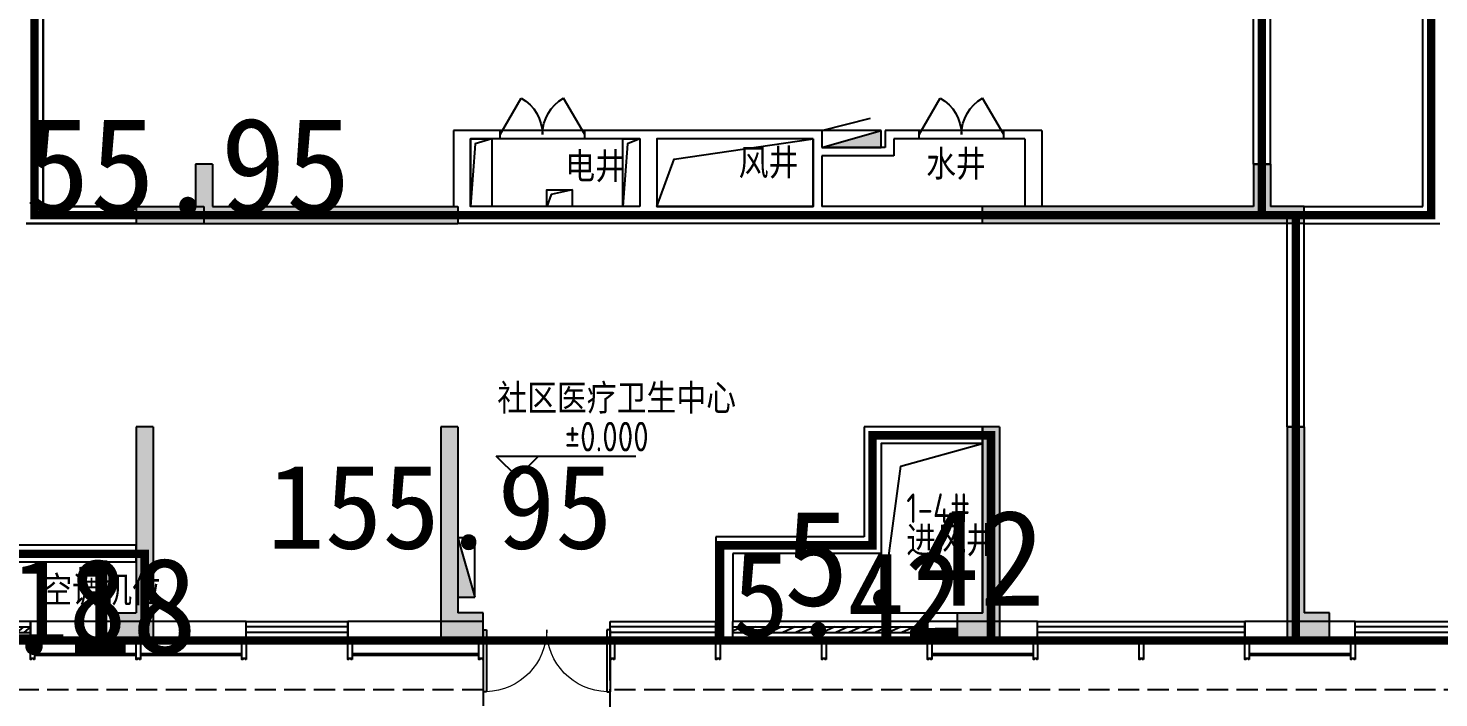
# Model space of a CAD drawing. Extents: x 512858 to 514372, y -232486 to -231710.
# Drawn here: x 513217.2 to 513233.87, y -231778.71 to -231770.8 of the extents above; entities that cross this region are included whole.
import ezdxf

# ---------------------------------------------------------------- set-up
doc = ezdxf.new("R2010")
doc.units = 0
doc.header["$LTSCALE"] = 1000
doc.linetypes.add('DASH', pattern=[0.35, 0.25, -0.1])
doc.layers.get('0').update_dxf_attribs({"color": 252})
for name, color, linetype in [('$计算结果', 7, 'Continuous'), ('$面积结果', 7, 'Continuous'), ('2#HXT-1F$0$A-DOOR', 253, 'Continuous'), ('2#HXT-1F$0$A-HOLE-E', 253, 'Continuous'), ('2#HXT-1F$0$A-PATT-COLU', 253, 'Continuous'), ('2#HXT-1F$0$A-STR-CONC-B', 253, 'Continuous'), ('2#HXT-1F$0$A-WALL-S', 253, 'Continuous'), ('2#HXT-1F$0$AA-DOOR_FIRE_TEXT', 253, 'Continuous'), ('6#-造型-1F（实施版）金属型材-METAL-S', 253, 'Continuous'), ('6#-造型-1F（实施版）门窗', 253, 'Continuous'), ('A-ANNO-100-DIM-E', 253, 'Continuous'), ('A-ANNO-100-SYMB', 253, 'Continuous'), ('A-ANNO-100-TXT', 252, 'Continuous'), ('A-DOOR', 252, 'Continuous'), ('A-HOLE-E', 253, 'Continuous'), ('A-METAL-E', 253, 'Continuous'), ('A-PATT-COLU', 253, 'Continuous'), ('A-STONE-S', 253, 'Continuous'), ('A-STR-CONC-B', 252, 'Continuous'), ('A-WALL-S', 252, 'Continuous'), ('A-WINDOW', 253, 'Continuous'), ('看线', 253, 'Continuous')]:
    doc.layers.add(name, color=color, linetype=linetype)
for name, color, linetype, lineweight in [('P-FIRE-FH', 252, 'Continuous', 25), ('面积-免计容-物业附属用房-1', 18, 'Continuous', 0), ('面积-计容-住宅-1', 1, 'Continuous', 0), ('面积-计容-消防控制室-1', 5, 'Continuous', 0), ('面积-计容-社区医疗卫生中心-1', 18, 'Continuous', 0)]:
    doc.layers.add(name, color=color, linetype=linetype, lineweight=lineweight)
doc.styles.add('dw', font='simhei.ttf')
doc.styles.add('TYDG_02', font='TSSDENG.shx', dxfattribs={"width": 0.8, "bigfont": 'hztxt.shx'})

# ---------------------------------------------------------------- blocks, each defined once
blk = doc.blocks.new('1新321F结构')
at = {"layer": 'A-PATT-COLU'}
for points in [[(-121207, -1003871), (-121207, -1004371), (-121107, -1004438), (-121007, -1004371), (-121007, -1003871)], [(-108707, -1003871), (-108707, -1004371), (-108607, -1004438), (-108507, -1004371), (-108507, -1003871)], [(-121907, -1004571), (-121107, -1004571), (-121107, -1004438), (-121207, -1004371), (-121907, -1004371)], [(-121107, -1004438), (-121107, -1004571), (-118107, -1004571), (-118107, -1004371), (-121007, -1004371)], [(-108607, -1004438), (-108707, -1004371), (-111907, -1004371), (-111907, -1004571), (-108607, -1004571)], [(-108107, -1004371), (-108507, -1004371), (-108607, -1004438), (-108607, -1004571), (-108107, -1004571)], [(-121907, -1006971), (-121907, -1009171), (-121707, -1009471), (-121707, -1006971)], [(-118307, -1006971), (-118307, -1009471), (-118107, -1009171), (-118107, -1006971)], [(-111907, -1006971), (-111907, -1009171), (-111707, -1009471), (-111707, -1006971)], [(-108307, -1006971), (-108307, -1009471), (-108107, -1009171), (-108107, -1006971)], [(-122207, -1009471), (-121707, -1009471), (-121907, -1009171), (-122207, -1009171)], [(-117807, -1009171), (-118107, -1009171), (-118307, -1009471), (-117807, -1009471)], [(-112207, -1009471), (-111707, -1009471), (-111907, -1009171), (-112207, -1009171)], [(-107807, -1009171), (-108107, -1009171), (-108307, -1009471), (-107807, -1009471)]]:
    blk.add_hatch(color=256, dxfattribs=at).paths.add_polyline_path(points)
at = {"layer": 'A-STR-CONC-B'}
for p, q in [((-121207, -1003871), (-121207, -1004371)), ((-121007, -1003871), (-121207, -1003871)), ((-121007, -1003871), (-121007, -1004371)), ((-108707, -1003871), (-108707, -1004371)), ((-108507, -1003871), (-108707, -1003871)), ((-108507, -1003871), (-108507, -1004371)), ((-121907, -1004371), (-121207, -1004371)), ((-121907, -1004371), (-121907, -1004571)), ((-121007, -1004371), (-118107, -1004371)), ((-118107, -1004371), (-118107, -1004571)), ((-108707, -1004371), (-111907, -1004371)), ((-111907, -1004571), (-111907, -1004371)), ((-108107, -1004371), (-108507, -1004371)), ((-108107, -1004571), (-108107, -1004371)), ((-121907, -1004571), (-121107, -1004571)), ((-121107, -1004571), (-118107, -1004571)), ((-108607, -1004571), (-111907, -1004571)), ((-108107, -1004571), (-108607, -1004571)), ((-121907, -1006971), (-121907, -1009171)), ((-121707, -1006971), (-121907, -1006971)), ((-121707, -1006971), (-121707, -1009471)), ((-118307, -1006971), (-118307, -1009471)), ((-118107, -1006971), (-118307, -1006971)), ((-118107, -1006971), (-118107, -1009171)), ((-111907, -1006971), (-111907, -1009171)), ((-111707, -1006971), (-111907, -1006971)), ((-111707, -1006971), (-111707, -1009471)), ((-108307, -1006971), (-108307, -1009471)), ((-108107, -1006971), (-108307, -1006971)), ((-108107, -1006971), (-108107, -1009171)), ((-122207, -1009171), (-121907, -1009171)), ((-122207, -1009171), (-122207, -1009471)), ((-117807, -1009171), (-118107, -1009171)), ((-117807, -1009471), (-117807, -1009171)), ((-112207, -1009171), (-111907, -1009171)), ((-112207, -1009171), (-112207, -1009471)), ((-107807, -1009171), (-108107, -1009171)), ((-107807, -1009471), (-107807, -1009171)), ((-122207, -1009471), (-121707, -1009471)), ((-117807, -1009471), (-118307, -1009471)), ((-112207, -1009471), (-111707, -1009471)), ((-107807, -1009471), (-108307, -1009471))]:
    blk.add_line(p, q, dxfattribs=at)
blk = doc.blocks.new('1新77A$C3B0876DE')
at = {"layer": '看线', "linetype": 'DASH', "elevation": 0}
for points in [[(-18200, -300), (-18200, -1300), (-16700, -1300), (-16700, -300)], [(-18200, -709), (-24775, -709)], [(-4150, -710), (-16700, -709)]]:
    blk.add_lwpolyline(points, dxfattribs=at)
blk = doc.blocks.new('1新382#HXT-1F$0$$TWTSYS$00000508')
for p, q in [((-0.5, 0.5), (0.324, 1.224)), ((-0.5, 0.5), (-0.5, -0.5)), ((-0.5, -0.5), (0.5, 0.5)), ((0.5, 0.5), (-0.5, 0.5)), ((0.5, -0.5), (0.5, 0.5)), ((-0.5, -0.5), (0.5, -0.5))]:
    blk.add_line(p, q)
blk.add_solid([(0.5, -0.5), (0.5, 0.5), (-0.5, -0.5)])
blk = doc.blocks.new('1新372#HXT-1F$0$$DorLib2D$00000231')
at = {"color": 0}
for p, q in [((-0.5, 0), (-0.25, 0.433)), ((0.5, 0), (0.25, 0.433))]:
    blk.add_line(p, q, dxfattribs=at)
for centre, start, end in [((-0.5, 0), 0, 60), ((0.5, 0), 120, 180)]:
    blk.add_arc(centre, 0.5, start, end, dxfattribs=at)
blk = doc.blocks.new('1新332#HXT-1F')
at = {"layer": '2#HXT-1F$0$A-PATT-COLU'}
for points in [[(-121007, -1003871), (-121207, -1003871), (-121207, -1004371), (-121107, -1004438), (-121007, -1004371)], [(-108507, -1003871), (-108707, -1003871), (-108707, -1004371), (-108607, -1004438), (-108507, -1004371)], [(-121907, -1004371), (-121907, -1004571), (-121107, -1004571), (-121107, -1004438), (-121207, -1004371)], [(-121107, -1004438), (-121107, -1004571), (-118107, -1004571), (-118107, -1004371), (-121007, -1004371)], [(-111307, -1004471), (-111307, -1004371), (-111907, -1004371), (-111907, -1004571), (-111307, -1004571)], [(-108607, -1004438), (-108707, -1004371), (-111307, -1004371), (-111307, -1004471), (-111307, -1004571), (-108607, -1004571)], [(-108107, -1004571), (-108107, -1004371), (-108507, -1004371), (-108607, -1004438), (-108607, -1004571)]]:
    blk.add_hatch(color=256, dxfattribs=at).paths.add_polyline_path(points, flags=17)
at = {"layer": '2#HXT-1F$0$A-DOOR'}
for p, q in [((-116607, -1003471), (-117607, -1003471)), ((-111657, -1003471), (-112657, -1003471)), ((-116607, -1003571), (-117607, -1003571)), ((-111657, -1003571), (-112657, -1003571))]:
    blk.add_line(p, q, dxfattribs=at)
at = {"layer": '2#HXT-1F$0$A-HOLE-E'}
for points in [[(-117707, -1004371), (-117957, -1004371), (-117957, -1003571), (-117707, -1003571)], [(-115957, -1004371), (-116157, -1004371), (-116157, -1003571), (-115957, -1003571)], [(-113907, -1003571), (-115757, -1003571), (-115757, -1004371), (-113907, -1004371)], [(-116757, -1004371), (-117057, -1004371), (-117057, -1004171), (-116757, -1004171)]]:
    blk.add_lwpolyline(points, close=True, dxfattribs=at)
for points in [[(-117707, -1003571), (-117902, -1003628), (-117957, -1004371)], [(-115957, -1003571), (-116102, -1003628), (-116157, -1004371)], [(-115757, -1004371), (-115549, -1003812), (-113907, -1003571)], [(-116757, -1004171), (-117003, -1004228), (-117057, -1004371)]]:
    blk.add_lwpolyline(points, dxfattribs=at)
at = {"layer": '2#HXT-1F$0$A-STR-CONC-B'}
for p, q in [((-121207, -1003871), (-121207, -1004371)), ((-121007, -1003871), (-121207, -1003871)), ((-121007, -1003871), (-121007, -1004371)), ((-108707, -1003871), (-108707, -1004371)), ((-108507, -1003871), (-108707, -1003871)), ((-108507, -1003871), (-108507, -1004371)), ((-121907, -1004371), (-121207, -1004371)), ((-121907, -1004371), (-121907, -1004571)), ((-121007, -1004371), (-118107, -1004371)), ((-118107, -1004371), (-118107, -1004571)), ((-111307, -1004371), (-111907, -1004371)), ((-111907, -1004571), (-111907, -1004371)), ((-108707, -1004371), (-111307, -1004371)), ((-108107, -1004371), (-108507, -1004371)), ((-108107, -1004571), (-108107, -1004371)), ((-121907, -1004571), (-121107, -1004571)), ((-121107, -1004571), (-118107, -1004571)), ((-111307, -1004571), (-111907, -1004571)), ((-108607, -1004571), (-111307, -1004571)), ((-108107, -1004571), (-108607, -1004571))]:
    blk.add_line(p, q, dxfattribs=at)
at = {"layer": '2#HXT-1F$0$A-WALL-S'}
for p, q in [((-123007, -995171), (-123007, -1004371)), ((-106707, -1004371), (-106707, -995171)), ((-118157, -1003471), (-118157, -1004371)), ((-117607, -1003471), (-118157, -1003471)), ((-115857, -1003471), (-116607, -1003471)), ((-113807, -1003471), (-115857, -1003471)), ((-113807, -1003471), (-113807, -1003671)), ((-113057, -1003471), (-113057, -1003671)), ((-112657, -1003471), (-113057, -1003471)), ((-111207, -1003471), (-111657, -1003471)), ((-111207, -1003471), (-111207, -1004371)), ((-117957, -1003571), (-117957, -1004371)), ((-117607, -1003571), (-117957, -1003571)), ((-115957, -1003571), (-116607, -1003571)), ((-115957, -1003571), (-115957, -1004371)), ((-115757, -1003571), (-115757, -1004371)), ((-113907, -1003571), (-115757, -1003571)), ((-113907, -1003571), (-113907, -1003771)), ((-113057, -1003671), (-113807, -1003671)), ((-112957, -1003571), (-112957, -1003771)), ((-112657, -1003571), (-112957, -1003571)), ((-111407, -1003571), (-111657, -1003571)), ((-111407, -1003571), (-111407, -1004371)), ((-113907, -1003771), (-113907, -1004371)), ((-113807, -1003771), (-113807, -1004371)), ((-112957, -1003771), (-113807, -1003771)), ((-121907, -1004371), (-123007, -1004371)), ((-115957, -1004371), (-117957, -1004371)), ((-113907, -1004371), (-115757, -1004371)), ((-111907, -1004371), (-113807, -1004371)), ((-108107, -1004371), (-106707, -1004371)), ((-121907, -1004571), (-123207, -1004571)), ((-118057, -1004571), (-118107, -1004571)), ((-115857, -1004571), (-118057, -1004571)), ((-113907, -1004571), (-115857, -1004571)), ((-111907, -1004571), (-113907, -1004571)), ((-108107, -1004571), (-106507, -1004571))]:
    blk.add_line(p, q, dxfattribs=at)
for points in [[(-117607, -1003571), (-117607, -1003471)], [(-116607, -1003571), (-116607, -1003471)], [(-112657, -1003571), (-112657, -1003471)], [(-111657, -1003571), (-111657, -1003471)]]:
    blk.add_lwpolyline(points, dxfattribs=at)
at = {"layer": '2#HXT-1F$0$A-DOOR', "xscale": 1000, "yscale": -1000, "zscale": 100, "rotation": 180.0000000000008}
for p in [(-117107, -1003521), (-112157, -1003521)]:
    blk.add_blockref('1新372#HXT-1F$0$$DorLib2D$00000231', p, dxfattribs=at)
at = {"layer": '2#HXT-1F$0$AA-DOOR_FIRE_TEXT', "xscale": 700.0000000000001, "yscale": 200.0000000000001, "zscale": 700.0000000000001}
blk.add_blockref('1新382#HXT-1F$0$$TWTSYS$00000508', (-113457, -1003571), dxfattribs=at)
blk = doc.blocks.new('1新09$TwtSys$00000434')
for p, q in [((-0.5, 0.5), (-0.5, -0.5)), ((-0.5, -0.5), (0.5, 0.5)), ((0.5, 0.5), (-0.5, 0.5)), ((0.5, -0.5), (0.5, 0.5)), ((-0.5, -0.5), (0.5, -0.5))]:
    blk.add_line(p, q)
blk.add_solid([(0.5, -0.5), (0.5, 0.5), (-0.5, -0.5)])
blk = doc.blocks.new('1新89A$C71297C34')
at = {"layer": 'P-FIRE-FH', "xscale": 700, "yscale": 200, "zscale": 700, "rotation": 270}
blk.add_blockref('1新09$TwtSys$00000434', (-18400, 735, 0), dxfattribs=at)
blk = doc.blocks.new('1新170gthegsffsf')
at = {"layer": '6#-造型-1F（实施版）金属型材-METAL-S'}
blk.add_lwpolyline([(2575456, -483476), (2575446, -483476), (2575446, -483466), (2575416, -483466), (2575416, -483476), (2575406, -483476), (2575406, -483226), (2575456, -483226)], close=True, dxfattribs=at)
blk = doc.blocks.new('1新88A$C6F092640')
at = {"layer": 'A-STONE-S', "elevation": 0}
for points in [[(-23500, -280), (-22300, -280)], [(-23500, -300), (-22300, -300)], [(-22250, -280), (-21050, -280)], [(-22250, -300), (-21050, -300)], [(-19750, -280), (-18250, -280)], [(-19750, -300), (-18250, -300)], [(-12900, -280), (-11700, -280)], [(-12900, -300), (-11700, -300)], [(-9150, -280), (-7950, -280)], [(-9150, -300), (-7950, -300)]]:
    blk.add_lwpolyline(points, dxfattribs=at)
at = {"layer": '6#-造型-1F（实施版）门窗'}
for p in [(-2598956, 483126, 0), (-2597706, 483126, 0), (-2596456, 483126, 0), (-2595206, 483126, 0), (-2593656, 483126, 0), (-2592106, 483126, 0), (-2590856, 483126, 0), (-2589606, 483126, 0), (-2588356, 483126, 0), (-2587106, 483126, 0), (-2585856, 483126, 0), (-2584606, 483126, 0), (-2583356, 483126, 0)]:
    blk.add_blockref('1新170gthegsffsf', p, dxfattribs=at)
blk = doc.blocks.new('1新10$WINLIB2D$00000001')
at = {"color": 0}
for points in [[(-0.5, 0.5), (-0.5, -0.5)], [(-0.5, 0.5), (0.5, 0.5)], [(0.5, -0.5), (0.5, 0.5)], [(0.5, 0.1667), (-0.5, 0.1667)], [(0.5, -0.1667), (-0.5, -0.1667)], [(-0.5, -0.5), (0.5, -0.5)]]:
    blk.add_lwpolyline(points, dxfattribs=at)
blk = doc.blocks.new('1新04$DorLib2D$00000002')
for p, q in [((-0.5, 0), (-0.5, 0.4875)), ((-0.475, 0.4875), (-0.5, 0.4875)), ((-0.475, 0), (-0.475, 0.4875)), ((0.475, 0), (0.475, 0.4875)), ((0.475, 0.4875), (0.5, 0.4875)), ((0.5, 0), (0.5, 0.4875)), ((-0.5, 0), (-0.475, 0)), ((0.5, 0), (0.475, 0))]:
    blk.add_line(p, q)
at = {"lineweight": 13}
for centre, start, end in [((-0.4875, 0), 0, 88.53072), ((0.4875, 0), 91.46928, 180)]:
    blk.add_arc(centre, 0.4875, start, end, dxfattribs=at)
blk = doc.blocks.new('1新11$WINLIB2D$00000039')
at = {"color": 0}
for points in [[(-0.5, 0.5), (-0.5, -0.5)], [(0.5, 0.5), (-0.5, 0.5)], [(0.5, -0.5), (0.5, 0.5)], [(-0.5, 0.1667), (0.5, 0.1667)], [(-0.3839, -0.1667), (-0.448, 0.1667)], [(-0.3159, -0.1667), (-0.38, 0.1667)], [(-0.2479, -0.1667), (-0.312, 0.1667)], [(-0.1799, -0.1667), (-0.244, 0.1667)], [(-0.1119, -0.1667), (-0.176, 0.1667)], [(-0.0439, -0.1667), (-0.108, 0.1667)], [(0.0241, -0.1667), (-0.04, 0.1667)], [(0.0921, -0.1667), (0.028, 0.1667)], [(0.16, -0.1667), (0.0959, 0.1667)], [(0.228, -0.1667), (0.1639, 0.1667)], [(0.296, -0.1667), (0.2319, 0.1667)], [(0.364, -0.1667), (0.2999, 0.1667)], [(0.432, -0.1667), (0.3679, 0.1667)], [(0.5, -0.1667), (0.4359, 0.1667)], [(-0.4519, -0.1667), (-0.5, 0.0836)], [(-0.5, -0.1667), (0.5, -0.1667)], [(0.5, -0.5), (-0.5, -0.5)]]:
    blk.add_lwpolyline(points, dxfattribs=at)

msp = doc.modelspace()

# ---------------------------------------------------------------- linework, layer by layer
at = {"layer": 'A-ANNO-100-DIM-E', "color": 252}
for p, q in [((513222.984, -231776.109), (513222.734, -231775.859)), ((513222.734, -231775.859), (513224.384, -231775.859)), ((513222.984, -231776.109), (513223.234, -231775.859))]:
    msp.add_line(p, q, dxfattribs=at)
at = {"layer": 'A-ANNO-100-SYMB', "color": 252}
msp.add_lwpolyline([(513221.604, -231778.302, 0, 0, 0), (513221.604, -231779.891, 0, 0.08, 0), (513221.604, -231779.591, 0, 0, 0)], format="xyseb", dxfattribs=at)
at = {"layer": 'A-DOOR', "color": 252}
msp.add_line((513224.079, -231778.011), (513222.579, -231778.011), dxfattribs=at)
at = {"layer": 'A-HOLE-E', "color": 252}
msp.add_lwpolyline([(513227.279, -231777.711), (513228.479, -231777.711), (513228.479, -231775.711), (513227.279, -231775.711)], close=True, dxfattribs=at)
msp.add_lwpolyline([(513227.279, -231777.711), (513227.513, -231775.979), (513228.479, -231775.711)], dxfattribs=at)
at = {"layer": 'A-WALL-S', "color": 252}
for p, q in [((513217.379, -231772.911), (513217.379, -231769.611)), ((513231.679, -231772.411), (513231.679, -231770.411)), ((513231.879, -231772.411), (513231.879, -231770.411)), ((513231.679, -231772.411), (513231.879, -231772.411)), ((513217.379, -231772.911), (513219.279, -231772.911)), ((513219.279, -231772.911), (513219.279, -231773.111)), ((513232.079, -231775.511), (513232.079, -231773.011)), ((513232.079, -231773.011), (513232.279, -231773.011)), ((513232.279, -231775.511), (513232.279, -231773.011)), ((513217.179, -231773.111), (513219.279, -231773.111)), ((513228.479, -231775.511), (513227.079, -231775.511)), ((513227.079, -231775.511), (513227.079, -231776.811)), ((513228.479, -231775.711), (513228.479, -231775.511)), ((513232.079, -231775.511), (513232.279, -231775.511)), ((513228.479, -231775.711), (513227.279, -231775.711)), ((513227.279, -231775.711), (513227.279, -231777.011)), ((513218.479, -231776.911), (513215.579, -231776.911)), ((513218.479, -231777.111), (513218.479, -231776.911)), ((513227.079, -231776.811), (513225.329, -231776.811)), ((513225.329, -231776.811), (513225.329, -231777.811)), ((513227.279, -231777.011), (513225.529, -231777.011)), ((513225.529, -231777.011), (513225.529, -231777.811)), ((513218.479, -231777.111), (513215.579, -231777.111)), ((513219.779, -231777.811), (513217.229, -231777.811)), ((513222.579, -231777.811), (513220.979, -231777.811)), ((513225.329, -231777.811), (513225.329, -231777.811)), ((513229.129, -231777.811), (513227.829, -231777.811)), ((513232.879, -231777.811), (513231.579, -231777.811)), ((513219.779, -231778.011), (513217.229, -231778.011)), ((513222.579, -231778.011), (513220.979, -231778.011)), ((513225.429, -231778.011), (513225.329, -231778.011)), ((513225.529, -231778.011), (513225.429, -231778.011)), ((513229.129, -231778.011), (513227.829, -231778.011)), ((513232.879, -231778.011), (513231.579, -231778.011))]:
    msp.add_line(p, q, dxfattribs=at)
for points in [[(513217.229, -231778.011), (513217.229, -231777.811)], [(513219.779, -231778.011), (513219.779, -231777.811)], [(513220.979, -231778.011), (513220.979, -231777.811)], [(513222.579, -231778.011), (513222.579, -231777.811)], [(513225.329, -231778.011), (513225.329, -231777.811)], [(513225.529, -231778.011), (513225.529, -231777.811)], [(513227.829, -231778.011), (513227.829, -231777.811)], [(513229.129, -231778.011), (513229.129, -231777.811)], [(513231.579, -231778.011), (513231.579, -231777.811)], [(513232.879, -231778.011), (513232.879, -231777.811)]]:
    msp.add_lwpolyline(points, dxfattribs=at)
at = {"layer": '面积-免计容-物业附属用房-1', "ltscale": 0.005, "const_width": 0.1}
msp.add_lwpolyline([(513233.779, -231763.486), (513228.779, -231763.486), (513228.779, -231767.913), (513231.479, -231767.913), (513231.479, -231770.313), (513231.779, -231770.313), (513231.779, -231773.013), (513233.779, -231773.013)], close=True, dxfattribs=at)
at = {"layer": '面积-计容-住宅-1', "const_width": 0.1}
for points in [[(513231.479, -231767.913), (513228.779, -231767.913), (513228.779, -231763.486), (513217.279, -231763.486), (513217.279, -231773.013), (513231.779, -231773.013), (513231.779, -231770.313), (513231.479, -231770.313)], [(513228.579, -231775.613), (513227.179, -231775.613), (513227.179, -231776.913), (513225.379, -231776.913), (513225.379, -231778.038), (513228.579, -231778.038)], [(513218.579, -231777.013), (513215.479, -231777.013), (513215.479, -231778.038), (513218.579, -231778.038)]]:
    msp.add_lwpolyline(points, close=True, dxfattribs=at)
at = {"layer": '面积-计容-消防控制室-1', "linetype": 'DASH', "ltscale": 0.003, "const_width": 0.1}
msp.add_lwpolyline([(513239.404, -231774.438), (513239.279, -231774.313), (513239.279, -231771.913), (513239.279, -231769.613), (513233.779, -231769.613), (513233.779, -231773.013), (513232.179, -231773.013), (513232.179, -231778.038), (513239.404, -231778.038)], close=True, dxfattribs=at)
at = {"layer": '面积-计容-社区医疗卫生中心-1', "linetype": 'DASH', "ltscale": 0.003, "const_width": 0.1}
msp.add_lwpolyline([(513232.179, -231773.013), (513231.779, -231773.013), (513217.279, -231773.013), (513217.279, -231763.486), (513209.979, -231763.486), (513209.979, -231766.513), (513209.979, -231769.613), (513212.829, -231769.613), (513212.829, -231772.512), (513211.479, -231772.512), (513211.479, -231776.413), (513211.479, -231778.038), (513215.479, -231778.038), (513215.479, -231777.013), (513218.579, -231777.013), (513218.579, -231778.038), (513225.379, -231778.038), (513225.379, -231776.913), (513227.179, -231776.913), (513227.179, -231775.613), (513228.579, -231775.613), (513228.579, -231778.038), (513232.179, -231778.038)], close=True, dxfattribs=at)

# ---------------------------------------------------------------- block references
at = {"color": 252, "xscale": 0.001, "yscale": 0.001, "zscale": 0.001}
for name, p in [('1新77A$C3B0876DE', (513240.779, -231777.911)), ('1新89A$C71297C34', (513240.779, -231777.911)), ('1新332#HXT-1F', (513340.386, -230768.54)), ('1新321F结构', (513340.386, -230768.54))]:
    msp.add_blockref(name, p, dxfattribs=at)
at = {"layer": 'A-DOOR', "color": 252, "xscale": -1.5, "yscale": 1.5, "zscale": 0.2, "rotation": 180.0000000000008}
msp.add_blockref('1新04$DorLib2D$00000002', (513223.329, -231777.911), dxfattribs=at)
at = {"layer": 'A-METAL-E', "color": 252, "xscale": 0.001, "yscale": 0.001, "zscale": 0.001}
msp.add_blockref('1新88A$C6F092640', (513240.779, -231777.911), dxfattribs=at)
at = {"layer": 'A-WINDOW', "color": 252, "yscale": 0.2, "zscale": 0.2}
for name, p, xscale, rotation in [('1新11$WINLIB2D$00000039', (513216.629, -231777.911), -1.2, 180.0000000000008), ('1新10$WINLIB2D$00000001', (513220.379, -231777.911), -1.2, 180.0000000000008), ('1新10$WINLIB2D$00000001', (513224.704, -231777.911), -1.25, 180.0000000000008), ('1新11$WINLIB2D$00000039', (513226.679, -231777.911), -2.3, 180), ('1新10$WINLIB2D$00000001', (513230.354, -231777.911), -2.450000000003434, 180), ('1新10$WINLIB2D$00000001', (513233.479, -231777.911), -1.200012549611798, 180)]:
    msp.add_blockref(name, p, dxfattribs=dict(at, xscale=xscale, rotation=rotation))

# ---------------------------------------------------------------- texts
at = {"layer": '$计算结果', "insert": (513181.883, -231782.279), "char_height": 1.06217, "width": 84.98136, "attachment_point": 4, "style": 'dw'}
msp.add_mtext('  地下室不计容面积：97.50 = 97.50\\P本层不计容建筑面积：97.50 = 97.50\\P  养老服务用房免计容面积：300.78 = 300.78\\P  物业附属用房免计容面积：58.82 + 33.05 = 91.87\\P  配电房免计容面积：122.63 + 16.64 = 139.27\\P本层免计容建筑面积：300.78 + 91.87 + 139.27 = 531.92\\P  住宅计容面积：124.14 + 124.14 + 5.65 + 5.61 + 5.42 + 5.30 + 4.73 + 4.10 + 3.18 = 282.27\\P  商业计容面积：119.30 = 119.30\\P  消防控制室计容面积：54.84 = 54.84\\P  社区医疗卫生中心计容面积：155.95 + 47.39 = 203.34\\P  社区文化活动中心计容面积：133.68 + 23.46 + 19.86 = 177.00\\P本层计容建筑面积：282.27 + 119.30 + 54.84 + 203.34 + 177.00 = 836.75\\P总面积：97.50 + 531.92 + 836.75 = 1466.17', dxfattribs=at)
at = {"layer": '$面积结果', "color": 18, "style": 'dw'}
msp.add_text('155.95', height=1.1331, dxfattribs=at).set_placement((513216.392, -231772.99))
at = {"layer": '$面积结果', "color": 1, "style": 'dw'}
for s, p in [('5.42', (513226.132, -231777.627)), ('3.18', (513216.116, -231778.191))]:
    msp.add_text(s, height=1.1331, dxfattribs=at).set_placement(p)
at = {"layer": 'A-ANNO-100-DIM-E', "color": 252, "style": 'TYDG_02', "width": 0.8}
msp.add_text('%%P0.000', height=0.35, dxfattribs=at).set_placement((513223.542, -231775.804))
at = {"layer": 'A-ANNO-100-TXT', "color": 252, "style": 'TYDG_02'}
for s, p in [('电井', (513223.548, -231772.62)), ('风井', (513225.597, -231772.577)), ('水井', (513227.812, -231772.592)), ('社区医疗卫生中心', (513222.745, -231775.357)), ('进风井', (513227.577, -231777.039)), ('空调机位', (513217.37, -231777.624))]:
    msp.add_text(s, height=0.3526, dxfattribs=at).set_placement(p)
at = {"layer": 'A-ANNO-100-TXT', "color": 252, "style": 'TYDG_02', "width": 0.8}
msp.add_text('1-4#', height=0.35, dxfattribs=at).set_placement((513227.577, -231776.65))
at = {"layer": '面积-计容-住宅-1', "style": 'dw'}
for s, p in [('3.18', (513215.642, -231778.069)), ('5.42', (513225.518, -231777.992))]:
    msp.add_text(s, height=1, dxfattribs=at).set_placement(p)
at = {"layer": '面积-计容-社区医疗卫生中心-1', "linetype": 'DASH', "ltscale": 3000, "style": 'dw'}
msp.add_text('155.95', height=1, dxfattribs=at).set_placement((513220.027, -231776.954))

doc.saveas('drawing.dxf')
